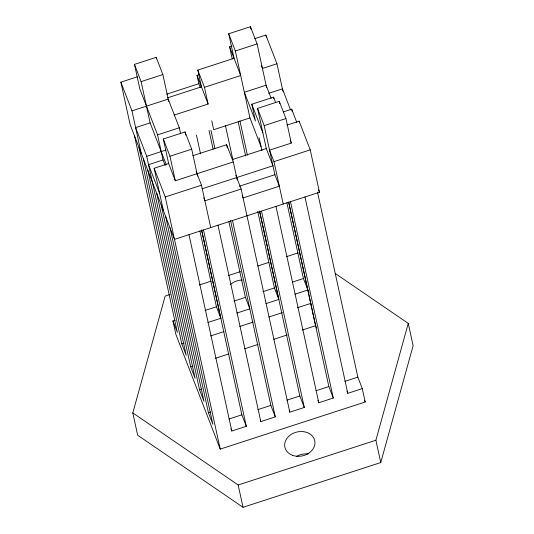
<?xml version="1.0" encoding="UTF-8"?>
<svg xmlns="http://www.w3.org/2000/svg" width="534" height="534" viewBox="0 0 534 534"><rect width="100%" height="100%" fill="white"/><g stroke="black" fill="none" stroke-linecap="round" stroke-linejoin="round"><path stroke-width="0.8" d="M335.259 273.468L408.256 323.397L413.122 345.712L380.762 462.544L243.03 507.3L137.665 435.23L132.799 412.916L165.16 296.083L169.912 294.541M380.762 462.544L375.896 440.23L408.256 323.397M165.133 165.393L163.037 159.96L157.563 134.855L139.815 88.938L134.461 64.394L156.208 57.325L162.863 74.546L168.737 101.48M167.569 97.835L201.452 86.828L197.807 70.094L234.046 58.313L228.699 33.769L250.446 26.7L257.101 43.921L266.599 87.483M286.925 125.123L299.133 121.158L310.227 149.854L319.466 192.253L174.491 239.365L130.122 124.562L120.878 82.169L137.425 76.789M232.217 58.787L229.613 46.832L231.976 46.064M254.825 38.642L265.859 35.05L276.946 63.753L282.933 91.214M166.308 164.779L150.114 122.893L141.116 81.609L162.863 74.546M261.039 146.63L249.945 117.927L235.354 50.99L257.101 43.921M200.317 87.543L198.842 83.711L197.019 75.347L198.595 74.833M166.535 94.211L198.842 83.711M141.216 153.265L131.971 110.865L168.217 99.09L179.304 127.793L180.525 133.367M174.231 115.057L208.106 104.043L204.462 87.309L240.701 75.534L229.613 46.832M276.946 63.753L262.448 68.465L261.293 65.468M150.114 122.893L135.623 127.606L146.71 156.302L195.117 378.326L190.685 366.845L147.871 170.486M268.689 93.323L282.419 88.858L290.516 109.804M157.563 134.855L179.304 127.793M271.199 98.389L266.099 85.2L244.352 92.269L255.446 120.971L251.794 104.23L273.541 97.168L275.637 102.595M192.761 155.721L226.643 144.714L233.298 161.935L175.306 180.779L168.651 163.558L163.304 139.014L185.044 131.945L191.699 149.166L197.567 176.053M202.039 188.816L272.947 165.774L266.292 148.552L257.535 108.389L279.282 101.32L285.937 118.541L291.29 143.085L269.543 150.154L273.982 161.635L283.22 204.028M249.945 117.927L213.7 129.709L211.758 120.784M146.71 156.302L165.867 150.081M283.294 111.92L291.691 109.19L296.784 122.379M175.306 180.779L169.959 156.235L191.699 149.166M242.202 195.664L243.09 197.96L279.329 186.179L274.897 174.698L264.19 125.61L285.937 118.541M163.037 159.96L148.539 164.672L159.626 193.375M163.397 210.663L154.152 168.27L168.651 163.558M232.41 159.566L266.292 148.552M317.516 192.18L357.847 377.131L362.279 388.612L365.203 402.002L220.222 449.114L165.246 196.973L201.492 185.191L196.185 171.467M273.982 161.635L310.227 149.854M239.439 186.219L274.897 174.698M235.834 175.306L241.141 189.029L204.896 200.811L203.714 197.747M199.195 285.022L211.07 281.164M228.485 275.511L240.36 271.646M257.768 265.992L268.856 262.388M286.264 256.727L298.139 252.869M220.222 449.114L175.853 334.311L172.936 320.927L175.225 320.18M204.983 310.508L216.43 306.79L199.91 231.015M233.979 301.089L245.426 297.365L228.906 221.597M262.975 291.664L274.423 287.946L257.722 211.357M292.732 281.992L303.419 278.521L286.892 202.746M207.893 322.489L220.869 318.271L201.678 230.274M236.889 313.064L249.859 308.846L245.426 297.365M265.885 303.639L278.855 299.427L259.671 211.431M294.881 294.221L307.851 290.002M143.432 159.005L186.246 355.364L181.807 343.883L184.096 343.142M210.57 335.953L223.98 331.594M239.759 326.468L253.176 322.109M268.956 316.982L282.366 312.624M297.358 307.751L310.775 303.392L311.669 305.708M215.436 358.267L228.846 353.909M244.625 348.782L258.042 344.423M273.822 339.297L287.232 334.931M302.224 330.065L315.634 325.707L288.667 202.006M190.685 366.845L192.974 366.104M161.181 204.922L203.995 401.288L199.556 389.807L201.845 389.059M170.052 227.884L212.866 424.25L208.434 412.769L210.723 412.021M228.892 419.036L241.862 414.825L201.538 229.867M257.889 409.618L270.858 405.399L230.534 220.449M286.885 400.193L299.854 395.981L259.524 211.023M315.874 390.768L328.851 386.556L288.7 202.413M344.871 381.349L357.847 377.131M230.915 428.722L231.803 431.018L246.301 426.306L203.487 229.94M260.205 420.064L260.799 421.593L275.297 416.88L232.484 220.522M289.201 410.639L289.795 412.168L304.293 407.455L261.48 211.097M317.904 400.453L318.791 402.749L333.283 398.037L290.469 201.672M346.893 391.028L347.781 393.324L362.279 388.612M132.799 412.916L238.164 484.985L375.896 440.23M318.571 189.924L319.466 192.253M290.129 140.095L291.29 143.085M228.699 33.769L235.354 50.99M257.535 108.389L264.19 125.61M251.794 104.23L262.888 132.933M364.602 400.447L365.203 402.002M303.419 278.521L309.032 293.066M315.634 325.707L316.529 328.016M328.851 386.556L333.283 398.037M197.807 70.094L204.462 87.309M197.019 75.347L208.106 104.043M274.423 287.946L278.855 299.427M299.854 395.981L304.293 407.455M270.858 405.399L275.297 416.88M134.461 64.394L141.116 81.609M163.304 139.014L169.959 156.235M216.43 306.79L220.869 318.271M120.878 82.169L131.971 110.865M154.152 168.27L165.246 196.973M241.862 414.825L246.301 426.306M172.936 320.927L177.375 332.408L134.561 136.043M299.133 121.158L299.481 122.747M291.691 109.19L292.185 111.472M304.967 196.966L347.781 393.324M265.859 35.05L266.379 37.453M279.282 101.32L279.803 103.696M273.541 97.168L273.889 98.757M250.446 26.7L250.96 29.076M275.978 206.384L318.791 402.749M259.09 137.705L261.914 150.501M239.953 120.991L247.416 155.207M238.177 121.732L245.64 155.948M241.141 189.029L289.795 412.168M225.455 125.704L232.917 159.92M233.298 161.935L237.236 179.985M226.643 144.714L227.324 147.838M210.957 130.409L214.862 148.339M209.008 130.336L213.093 149.079M217.985 225.235L260.799 421.593M196.459 135.122L200.544 153.865M201.492 185.191L210.736 227.584M185.044 131.945L185.739 135.115M156.208 57.325L156.555 58.907M188.989 234.653L231.803 431.018M238.164 484.985L243.03 507.3M165.62 216.403L208.434 412.769M156.742 193.448L199.556 389.807M138.994 147.524L181.807 343.883M296.637 456.37A15.286 12.255 -12.3 0 1 308.085 453.94M230.154 284.802A15.286 12.255 -12.3 0 1 242.296 279.983M292.699 455.375A15.286 12.255 -12.3 0 0 314.96 442.346A15.286 12.255 -12.3 0 0 291.771 434.055A15.286 12.255 -12.3 0 0 292.699 455.375"/></g></svg>
